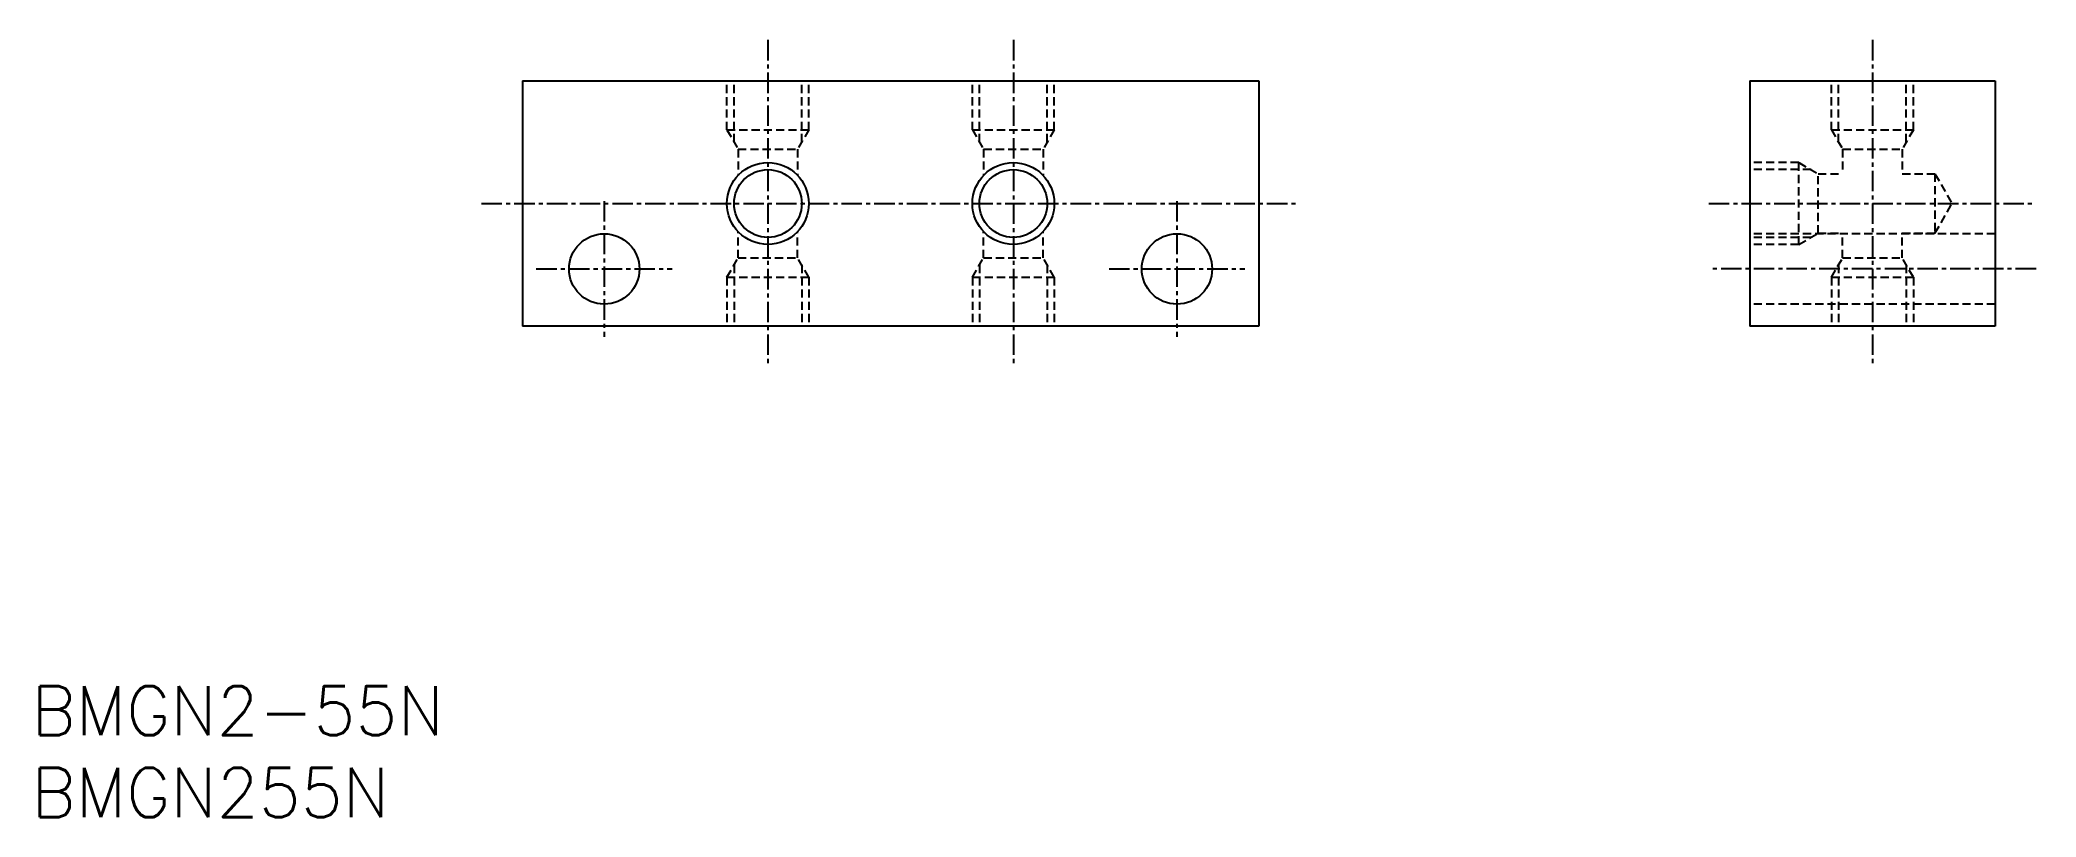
# Model space of a CAD drawing. Extents: x 1 to 122, y 0 to 48.
import ezdxf

# ---------------------------------------------------------------- set-up
doc = ezdxf.new("R2010")
doc.units = 0
doc.linetypes.add('CENTER', pattern=[2, 1.25, -0.25, 0.25, -0.25])
doc.linetypes.add('DASHED', pattern=[0.75, 0.5, -0.25])
doc.layers.get('0').update_dxf_attribs({"linetype": 'CONTINUOUS'})
doc.layers.add('CENTER', color=1, linetype='CENTER')
doc.styles.get("Standard").update_dxf_attribs({"font": 'txt.shx'})

# ---------------------------------------------------------------- blocks, each defined once
blk = doc.blocks.new('*U11')
at = {"color": 7, "linetype": 'CONTINUOUS'}
blk.add_text('BMGN255N', height=3, dxfattribs=at).set_placement((0, 0))
blk = doc.blocks.new('*U12')
at = {"color": 7, "linetype": 'CONTINUOUS'}
blk.add_text('BMGN2-55N', height=3, dxfattribs=at).set_placement((0, 5))

msp = doc.modelspace()

# ---------------------------------------------------------------- linework, layer by layer
at = {"color": 7, "linetype": 'CONTINUOUS'}
for p, q in [((30, 45), (75, 45)), ((30, 45), (30, 30)), ((75, 45), (75, 30)), ((105, 45), (105, 30)), ((105, 45), (120, 45)), ((120, 45), (120, 30)), ((75, 30), (30, 30)), ((120, 30), (105, 30))]:
    msp.add_line(p, q, dxfattribs=at)
at = {"color": 3, "linetype": 'DASHED'}
for p, q in [((42.5, 42), (42.5, 45)), ((42.93, 41.25), (42.93, 45)), ((47.07, 41.25), (47.07, 45)), ((47.5, 42), (47.5, 45)), ((57.5, 42), (57.5, 45)), ((57.93, 41.25), (57.93, 45)), ((62.07, 41.25), (62.07, 45)), ((62.5, 42), (62.5, 45)), ((110, 42), (110, 45)), ((110.43, 41.25), (110.43, 45)), ((114.57, 41.25), (114.57, 45)), ((115, 42), (115, 45)), ((42.5, 42), (43.18, 40.82)), ((42.5, 42), (47.5, 42)), ((47.5, 42), (46.82, 40.82)), ((57.5, 42), (62.5, 42)), ((57.5, 42), (58.18, 40.82)), ((62.5, 42), (61.82, 40.82)), ((110, 42), (115, 42)), ((110, 42), (110.68, 40.82)), ((115, 42), (114.32, 40.82)), ((43.18, 40.82), (43.18, 39.22)), ((43.18, 40.82), (46.82, 40.82)), ((46.82, 40.82), (46.82, 39.22)), ((58.18, 40.82), (61.82, 40.82)), ((58.18, 40.82), (58.18, 39.22)), ((61.82, 40.82), (61.82, 39.22)), ((110.68, 40.82), (110.68, 39.32)), ((110.68, 40.82), (114.32, 40.82)), ((114.32, 40.82), (114.32, 39.32)), ((108, 40), (105, 40)), ((108.75, 39.57), (105, 39.57)), ((108, 35), (108, 40)), ((108, 40), (109.18, 39.32)), ((109.18, 39.32), (110.68, 39.32)), ((109.18, 35.68), (109.18, 39.32)), ((114.32, 39.32), (116.32, 39.32)), ((116.32, 39.32), (116.32, 35.68)), ((116.32, 39.32), (117.37, 37.5)), ((116.32, 35.68), (117.37, 37.5)), ((43.18, 34.18), (43.18, 35.78)), ((46.82, 34.18), (46.82, 35.78)), ((58.18, 34.18), (58.18, 35.78)), ((61.82, 34.18), (61.82, 35.78)), ((120, 35.65), (105, 35.65)), ((108.75, 35.43), (105, 35.43)), ((108, 35), (109.18, 35.68)), ((109.18, 35.68), (110.68, 35.68)), ((110.68, 34.18), (110.68, 35.68)), ((114.32, 35.68), (116.32, 35.68)), ((114.32, 34.18), (114.32, 35.68)), ((42.5, 33), (43.18, 34.18)), ((43.18, 34.18), (46.82, 34.18)), ((47.5, 33), (46.82, 34.18)), ((57.5, 33), (58.18, 34.18)), ((58.18, 34.18), (61.82, 34.18)), ((62.5, 33), (61.82, 34.18)), ((108, 35), (105, 35)), ((110, 33), (110.68, 34.18)), ((110.68, 34.18), (114.32, 34.18)), ((115, 33), (114.32, 34.18)), ((42.5, 33), (42.5, 30)), ((42.5, 33), (47.5, 33)), ((42.93, 33.75), (42.93, 30)), ((47.07, 33.75), (47.07, 30)), ((47.5, 33), (47.5, 30)), ((57.5, 33), (62.5, 33)), ((57.5, 33), (57.5, 30)), ((57.93, 33.75), (57.93, 30)), ((62.07, 33.75), (62.07, 30)), ((62.5, 33), (62.5, 30)), ((110, 33), (115, 33)), ((110, 33), (110, 30)), ((110.43, 33.75), (110.43, 30)), ((114.57, 33.75), (114.57, 30)), ((115, 33), (115, 30)), ((120, 31.35), (105, 31.35))]:
    msp.add_line(p, q, dxfattribs=at)
at = {"color": 3, "linetype": 'CONTINUOUS'}
for centre in [(45, 37.5), (60, 37.5)]:
    msp.add_circle(centre, 2.5, dxfattribs=at)
at = {"color": 7, "linetype": 'CONTINUOUS'}
for centre, radius in [((45, 37.5), 2.07), ((60, 37.5), 2.07), ((35, 33.5), 2.15), ((70, 33.5), 2.15)]:
    msp.add_circle(centre, radius, dxfattribs=at)
at = {"layer": 'CENTER', "color": 1, "linetype": 'CENTER'}
for p, q in [((45, 47.5), (45, 27.5)), ((60, 47.5), (60, 27.5)), ((112.5, 47.5), (112.5, 27.5)), ((27.5, 37.5), (77.5, 37.5)), ((35, 37.65), (35, 29.35)), ((70, 37.65), (70, 29.35)), ((102.5, 37.5), (122.5, 37.5)), ((30.85, 33.5), (39.15, 33.5)), ((65.85, 33.5), (74.15, 33.5)), ((122.5, 33.5), (102.5, 33.5))]:
    msp.add_line(p, q, dxfattribs=at)

# ---------------------------------------------------------------- block references
at = {"color": 7, "linetype": 'CONTINUOUS'}
for name in ['*U12', '*U11']:
    msp.add_blockref(name, (0, 0), dxfattribs=at)

doc.saveas('drawing.dxf')
